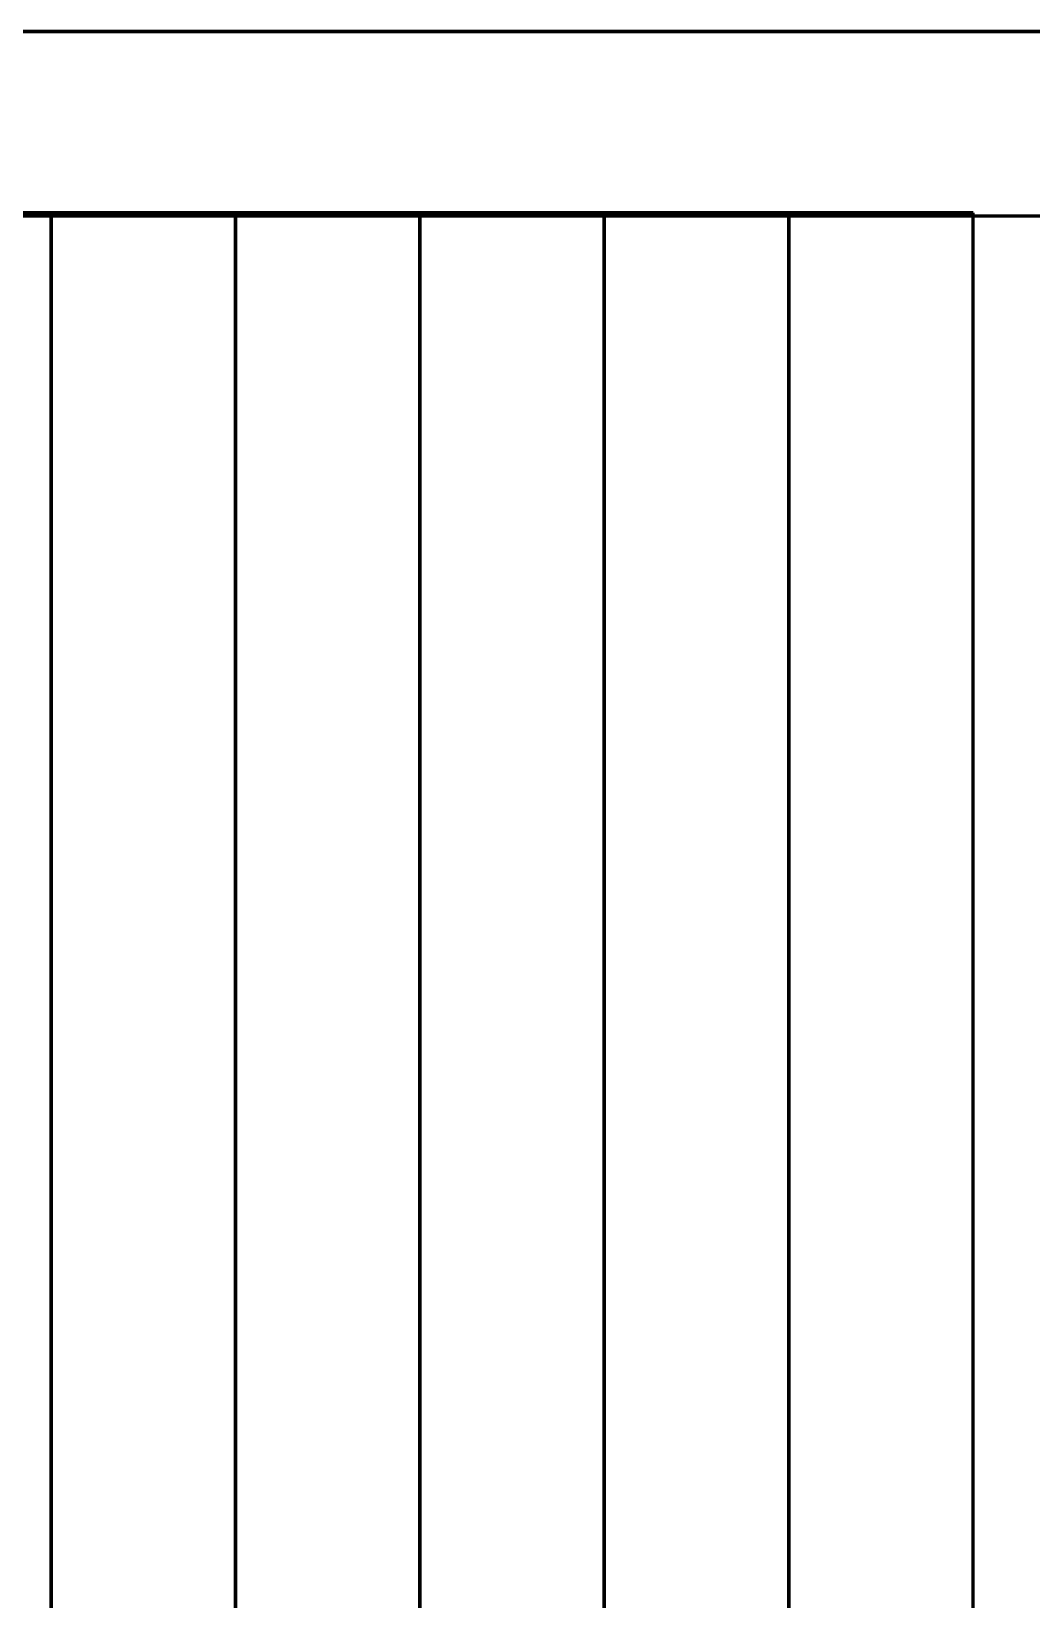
# Model space of a CAD drawing. Extents: x 0 to 297, y 0 to 292.
# Drawn here: x 213.079 to 215.792, y 131.517 to 135.769 of the extents above; entities that cross this region are included whole.
import ezdxf

# ---------------------------------------------------------------- set-up
doc = ezdxf.new("R2010")
doc.units = 0
doc.header["$MEASUREMENT"] = 0
doc.linetypes.add('K5LT_BASIC', pattern=[0])
doc.layers.add('Системный слой', color=7, linetype='Continuous')

# ---------------------------------------------------------------- blocks, each defined once
blk = doc.blocks.new('*U')
at = {"layer": 'Системный слой', "linetype": 'K5LT_BASIC', "lineweight": 60}
for p, q in [((213.133, 135.2772), (212.633, 135.2772)), ((213.633, 135.2772), (213.133, 135.2772)), ((213.133, 135.2772), (213.133, 128.2273)), ((213.133, 128.2273), (213.133, 135.2772)), ((214.133, 135.2772), (213.633, 135.2772)), ((213.633, 135.2772), (213.633, 128.2273)), ((213.633, 128.2273), (213.633, 135.2772)), ((214.633, 135.2772), (214.133, 135.2772)), ((214.133, 135.2772), (214.133, 128.2273)), ((214.133, 128.2273), (214.133, 135.2772)), ((215.133, 135.2772), (214.633, 135.2772)), ((214.633, 135.2772), (214.633, 128.2273)), ((214.633, 128.2273), (214.633, 135.2772)), ((215.633, 135.2772), (215.133, 135.2772)), ((215.133, 135.2772), (215.133, 128.2273)), ((215.133, 128.2273), (215.133, 135.2772)), ((215.633, 128.2273), (215.633, 135.2772))]:
    blk.add_line(p, q, dxfattribs=at)

msp = doc.modelspace()

# ---------------------------------------------------------------- linework, layer by layer
at = {"layer": 'Системный слой', "linetype": 'K5LT_BASIC', "lineweight": 60}
for p, q in [((204.6412, 135.7692), (218.6412, 135.7692)), ((218.6412, 135.7692), (204.6417, 135.7692)), ((204.6412, 135.2692), (218.6412, 135.2692))]:
    msp.add_line(p, q, dxfattribs=at)

# ---------------------------------------------------------------- block references
at = {"layer": 'Системный слой'}
msp.add_blockref('*U', (0, 0), dxfattribs=at)
msp.add_blockref('*U', (0, 0), dxfattribs=at)
msp.add_blockref('*U', (0, 0), dxfattribs=at)
msp.add_blockref('*U', (0, 0), dxfattribs=at)
msp.add_blockref('*U', (0, 0), dxfattribs=at)
msp.add_blockref('*U', (0, 0), dxfattribs=at)
msp.add_blockref('*U', (0, 0), dxfattribs=at)
msp.add_blockref('*U', (0, 0), dxfattribs=at)
msp.add_blockref('*U', (0, 0), dxfattribs=at)
msp.add_blockref('*U', (0, 0), dxfattribs=at)
msp.add_blockref('*U', (0, 0), dxfattribs=at)
msp.add_blockref('*U', (0, 0), dxfattribs=at)
msp.add_blockref('*U', (0, 0), dxfattribs=at)
msp.add_blockref('*U', (0, 0), dxfattribs=at)
msp.add_blockref('*U', (0, 0), dxfattribs=at)
msp.add_blockref('*U', (0, 0), dxfattribs=at)
msp.add_blockref('*U', (0, 0), dxfattribs=at)
msp.add_blockref('*U', (0, 0), dxfattribs=at)
msp.add_blockref('*U', (0, 0), dxfattribs=at)
msp.add_blockref('*U', (0, 0), dxfattribs=at)
msp.add_blockref('*U', (0, 0), dxfattribs=at)
msp.add_blockref('*U', (0, 0), dxfattribs=at)
msp.add_blockref('*U', (0, 0), dxfattribs=at)
msp.add_blockref('*U', (0, 0), dxfattribs=at)
msp.add_blockref('*U', (0, 0), dxfattribs=at)
msp.add_blockref('*U', (0, 0), dxfattribs=at)
msp.add_blockref('*U', (0, 0), dxfattribs=at)
msp.add_blockref('*U', (0, 0), dxfattribs=at)
msp.add_blockref('*U', (0, 0), dxfattribs=at)
msp.add_blockref('*U', (0, 0), dxfattribs=at)
msp.add_blockref('*U', (0, 0), dxfattribs=at)
msp.add_blockref('*U', (0, 0), dxfattribs=at)
msp.add_blockref('*U', (0, 0), dxfattribs=at)
msp.add_blockref('*U', (0, 0), dxfattribs=at)
msp.add_blockref('*U', (0, 0), dxfattribs=at)
msp.add_blockref('*U', (0, 0), dxfattribs=at)
msp.add_blockref('*U', (0, 0), dxfattribs=at)
msp.add_blockref('*U', (0, 0), dxfattribs=at)
msp.add_blockref('*U', (0, 0), dxfattribs=at)
msp.add_blockref('*U', (0, 0), dxfattribs=at)
msp.add_blockref('*U', (0, 0), dxfattribs=at)
msp.add_blockref('*U', (0, 0), dxfattribs=at)
msp.add_blockref('*U', (0, 0), dxfattribs=at)
msp.add_blockref('*U', (0, 0), dxfattribs=at)
msp.add_blockref('*U', (0, 0), dxfattribs=at)
msp.add_blockref('*U', (0, 0), dxfattribs=at)
msp.add_blockref('*U', (0, 0), dxfattribs=at)
msp.add_blockref('*U', (0, 0), dxfattribs=at)
msp.add_blockref('*U', (0, 0), dxfattribs=at)
msp.add_blockref('*U', (0, 0), dxfattribs=at)
msp.add_blockref('*U', (0, 0), dxfattribs=at)
msp.add_blockref('*U', (0, 0), dxfattribs=at)
msp.add_blockref('*U', (0, 0), dxfattribs=at)
msp.add_blockref('*U', (0, 0), dxfattribs=at)
msp.add_blockref('*U', (0, 0), dxfattribs=at)
msp.add_blockref('*U', (0, 0), dxfattribs=at)
msp.add_blockref('*U', (0, 0), dxfattribs=at)
msp.add_blockref('*U', (0, 0), dxfattribs=at)
msp.add_blockref('*U', (0, 0), dxfattribs=at)
msp.add_blockref('*U', (0, 0), dxfattribs=at)
msp.add_blockref('*U', (0, 0), dxfattribs=at)
msp.add_blockref('*U', (0, 0), dxfattribs=at)
msp.add_blockref('*U', (0, 0), dxfattribs=at)
msp.add_blockref('*U', (0, 0), dxfattribs=at)
msp.add_blockref('*U', (0, 0), dxfattribs=at)
msp.add_blockref('*U', (0, 0), dxfattribs=at)
msp.add_blockref('*U', (0, 0), dxfattribs=at)
msp.add_blockref('*U', (0, 0), dxfattribs=at)
msp.add_blockref('*U', (0, 0), dxfattribs=at)
msp.add_blockref('*U', (0, 0), dxfattribs=at)
msp.add_blockref('*U', (0, 0), dxfattribs=at)
msp.add_blockref('*U', (0, 0), dxfattribs=at)
msp.add_blockref('*U', (0, 0), dxfattribs=at)
msp.add_blockref('*U', (0, 0), dxfattribs=at)
msp.add_blockref('*U', (0, 0), dxfattribs=at)
msp.add_blockref('*U', (0, 0), dxfattribs=at)
msp.add_blockref('*U', (0, 0), dxfattribs=at)
msp.add_blockref('*U', (0, 0), dxfattribs=at)
msp.add_blockref('*U', (0, 0), dxfattribs=at)
msp.add_blockref('*U', (0, 0), dxfattribs=at)
msp.add_blockref('*U', (0, 0), dxfattribs=at)
msp.add_blockref('*U', (0, 0), dxfattribs=at)
msp.add_blockref('*U', (0, 0), dxfattribs=at)
msp.add_blockref('*U', (0, 0), dxfattribs=at)
msp.add_blockref('*U', (0, 0), dxfattribs=at)
msp.add_blockref('*U', (0, 0), dxfattribs=at)
msp.add_blockref('*U', (0, 0), dxfattribs=at)
msp.add_blockref('*U', (0, 0), dxfattribs=at)
msp.add_blockref('*U', (0, 0), dxfattribs=at)
msp.add_blockref('*U', (0, 0), dxfattribs=at)
msp.add_blockref('*U', (0, 0), dxfattribs=at)
msp.add_blockref('*U', (0, 0), dxfattribs=at)
msp.add_blockref('*U', (0, 0), dxfattribs=at)
msp.add_blockref('*U', (0, 0), dxfattribs=at)
msp.add_blockref('*U', (0, 0), dxfattribs=at)
msp.add_blockref('*U', (0, 0), dxfattribs=at)
msp.add_blockref('*U', (0, 0), dxfattribs=at)
msp.add_blockref('*U', (0, 0), dxfattribs=at)
msp.add_blockref('*U', (0, 0), dxfattribs=at)
msp.add_blockref('*U', (0, 0), dxfattribs=at)
msp.add_blockref('*U', (0, 0), dxfattribs=at)
msp.add_blockref('*U', (0, 0), dxfattribs=at)
msp.add_blockref('*U', (0, 0), dxfattribs=at)
msp.add_blockref('*U', (0, 0), dxfattribs=at)
msp.add_blockref('*U', (0, 0), dxfattribs=at)
msp.add_blockref('*U', (0, 0), dxfattribs=at)
msp.add_blockref('*U', (0, 0), dxfattribs=at)
msp.add_blockref('*U', (0, 0), dxfattribs=at)
msp.add_blockref('*U', (0, 0), dxfattribs=at)
msp.add_blockref('*U', (0, 0), dxfattribs=at)
msp.add_blockref('*U', (0, 0), dxfattribs=at)
msp.add_blockref('*U', (0, 0), dxfattribs=at)
msp.add_blockref('*U', (0, 0), dxfattribs=at)
msp.add_blockref('*U', (0, 0), dxfattribs=at)
msp.add_blockref('*U', (0, 0), dxfattribs=at)
msp.add_blockref('*U', (0, 0), dxfattribs=at)
msp.add_blockref('*U', (0, 0), dxfattribs=at)
msp.add_blockref('*U', (0, 0), dxfattribs=at)
msp.add_blockref('*U', (0, 0), dxfattribs=at)
msp.add_blockref('*U', (0, 0), dxfattribs=at)
msp.add_blockref('*U', (0, 0), dxfattribs=at)
msp.add_blockref('*U', (0, 0), dxfattribs=at)
msp.add_blockref('*U', (0, 0), dxfattribs=at)
msp.add_blockref('*U', (0, 0), dxfattribs=at)
msp.add_blockref('*U', (0, 0), dxfattribs=at)
msp.add_blockref('*U', (0, 0), dxfattribs=at)
msp.add_blockref('*U', (0, 0), dxfattribs=at)
msp.add_blockref('*U', (0, 0), dxfattribs=at)
msp.add_blockref('*U', (0, 0), dxfattribs=at)
msp.add_blockref('*U', (0, 0), dxfattribs=at)
msp.add_blockref('*U', (0, 0), dxfattribs=at)
msp.add_blockref('*U', (0, 0), dxfattribs=at)
msp.add_blockref('*U', (0, 0), dxfattribs=at)
msp.add_blockref('*U', (0, 0), dxfattribs=at)
msp.add_blockref('*U', (0, 0), dxfattribs=at)
msp.add_blockref('*U', (0, 0), dxfattribs=at)
msp.add_blockref('*U', (0, 0), dxfattribs=at)
msp.add_blockref('*U', (0, 0), dxfattribs=at)
msp.add_blockref('*U', (0, 0), dxfattribs=at)
msp.add_blockref('*U', (0, 0), dxfattribs=at)
msp.add_blockref('*U', (0, 0), dxfattribs=at)
msp.add_blockref('*U', (0, 0), dxfattribs=at)
msp.add_blockref('*U', (0, 0), dxfattribs=at)
msp.add_blockref('*U', (0, 0), dxfattribs=at)
msp.add_blockref('*U', (0, 0), dxfattribs=at)
msp.add_blockref('*U', (0, 0), dxfattribs=at)
msp.add_blockref('*U', (0, 0), dxfattribs=at)
msp.add_blockref('*U', (0, 0), dxfattribs=at)
msp.add_blockref('*U', (0, 0), dxfattribs=at)
msp.add_blockref('*U', (0, 0), dxfattribs=at)
msp.add_blockref('*U', (0, 0), dxfattribs=at)
msp.add_blockref('*U', (0, 0), dxfattribs=at)
msp.add_blockref('*U', (0, 0), dxfattribs=at)
msp.add_blockref('*U', (0, 0), dxfattribs=at)
msp.add_blockref('*U', (0, 0), dxfattribs=at)
msp.add_blockref('*U', (0, 0), dxfattribs=at)
msp.add_blockref('*U', (0, 0), dxfattribs=at)
msp.add_blockref('*U', (0, 0), dxfattribs=at)
msp.add_blockref('*U', (0, 0), dxfattribs=at)
msp.add_blockref('*U', (0, 0), dxfattribs=at)
msp.add_blockref('*U', (0, 0), dxfattribs=at)
msp.add_blockref('*U', (0, 0), dxfattribs=at)
msp.add_blockref('*U', (0, 0), dxfattribs=at)
msp.add_blockref('*U', (0, 0), dxfattribs=at)
msp.add_blockref('*U', (0, 0), dxfattribs=at)
msp.add_blockref('*U', (0, 0), dxfattribs=at)
msp.add_blockref('*U', (0, 0), dxfattribs=at)
msp.add_blockref('*U', (0, 0), dxfattribs=at)
msp.add_blockref('*U', (0, 0), dxfattribs=at)
msp.add_blockref('*U', (0, 0), dxfattribs=at)
msp.add_blockref('*U', (0, 0), dxfattribs=at)
msp.add_blockref('*U', (0, 0), dxfattribs=at)
msp.add_blockref('*U', (0, 0), dxfattribs=at)
msp.add_blockref('*U', (0, 0), dxfattribs=at)
msp.add_blockref('*U', (0, 0), dxfattribs=at)
msp.add_blockref('*U', (0, 0), dxfattribs=at)
msp.add_blockref('*U', (0, 0), dxfattribs=at)
msp.add_blockref('*U', (0, 0), dxfattribs=at)
msp.add_blockref('*U', (0, 0), dxfattribs=at)
msp.add_blockref('*U', (0, 0), dxfattribs=at)
msp.add_blockref('*U', (0, 0), dxfattribs=at)
msp.add_blockref('*U', (0, 0), dxfattribs=at)
msp.add_blockref('*U', (0, 0), dxfattribs=at)
msp.add_blockref('*U', (0, 0), dxfattribs=at)
msp.add_blockref('*U', (0, 0), dxfattribs=at)
msp.add_blockref('*U', (0, 0), dxfattribs=at)
msp.add_blockref('*U', (0, 0), dxfattribs=at)
msp.add_blockref('*U', (0, 0), dxfattribs=at)
msp.add_blockref('*U', (0, 0), dxfattribs=at)
msp.add_blockref('*U', (0, 0), dxfattribs=at)
msp.add_blockref('*U', (0, 0), dxfattribs=at)
msp.add_blockref('*U', (0, 0), dxfattribs=at)
msp.add_blockref('*U', (0, 0), dxfattribs=at)
msp.add_blockref('*U', (0, 0), dxfattribs=at)
msp.add_blockref('*U', (0, 0), dxfattribs=at)
msp.add_blockref('*U', (0, 0), dxfattribs=at)
msp.add_blockref('*U', (0, 0), dxfattribs=at)
msp.add_blockref('*U', (0, 0), dxfattribs=at)
msp.add_blockref('*U', (0, 0), dxfattribs=at)
msp.add_blockref('*U', (0, 0), dxfattribs=at)
msp.add_blockref('*U', (0, 0), dxfattribs=at)
msp.add_blockref('*U', (0, 0), dxfattribs=at)
msp.add_blockref('*U', (0, 0), dxfattribs=at)
msp.add_blockref('*U', (0, 0), dxfattribs=at)
msp.add_blockref('*U', (0, 0), dxfattribs=at)
msp.add_blockref('*U', (0, 0), dxfattribs=at)
msp.add_blockref('*U', (0, 0), dxfattribs=at)
msp.add_blockref('*U', (0, 0), dxfattribs=at)
msp.add_blockref('*U', (0, 0), dxfattribs=at)
msp.add_blockref('*U', (0, 0), dxfattribs=at)
msp.add_blockref('*U', (0, 0), dxfattribs=at)
msp.add_blockref('*U', (0, 0), dxfattribs=at)
msp.add_blockref('*U', (0, 0), dxfattribs=at)
msp.add_blockref('*U', (0, 0), dxfattribs=at)
msp.add_blockref('*U', (0, 0), dxfattribs=at)
msp.add_blockref('*U', (0, 0), dxfattribs=at)
msp.add_blockref('*U', (0, 0), dxfattribs=at)
msp.add_blockref('*U', (0, 0), dxfattribs=at)
msp.add_blockref('*U', (0, 0), dxfattribs=at)
msp.add_blockref('*U', (0, 0), dxfattribs=at)
msp.add_blockref('*U', (0, 0), dxfattribs=at)
msp.add_blockref('*U', (0, 0), dxfattribs=at)
msp.add_blockref('*U', (0, 0), dxfattribs=at)
msp.add_blockref('*U', (0, 0), dxfattribs=at)
msp.add_blockref('*U', (0, 0), dxfattribs=at)
msp.add_blockref('*U', (0, 0), dxfattribs=at)
msp.add_blockref('*U', (0, 0), dxfattribs=at)
msp.add_blockref('*U', (0, 0), dxfattribs=at)
msp.add_blockref('*U', (0, 0), dxfattribs=at)
msp.add_blockref('*U', (0, 0), dxfattribs=at)
msp.add_blockref('*U', (0, 0), dxfattribs=at)
msp.add_blockref('*U', (0, 0), dxfattribs=at)
msp.add_blockref('*U', (0, 0), dxfattribs=at)
msp.add_blockref('*U', (0, 0), dxfattribs=at)
msp.add_blockref('*U', (0, 0), dxfattribs=at)
msp.add_blockref('*U', (0, 0), dxfattribs=at)
msp.add_blockref('*U', (0, 0), dxfattribs=at)
msp.add_blockref('*U', (0, 0), dxfattribs=at)
msp.add_blockref('*U', (0, 0), dxfattribs=at)
msp.add_blockref('*U', (0, 0), dxfattribs=at)
msp.add_blockref('*U', (0, 0), dxfattribs=at)
msp.add_blockref('*U', (0, 0), dxfattribs=at)
msp.add_blockref('*U', (0, 0), dxfattribs=at)
msp.add_blockref('*U', (0, 0), dxfattribs=at)
msp.add_blockref('*U', (0, 0), dxfattribs=at)
msp.add_blockref('*U', (0, 0), dxfattribs=at)
msp.add_blockref('*U', (0, 0), dxfattribs=at)
msp.add_blockref('*U', (0, 0), dxfattribs=at)
msp.add_blockref('*U', (0, 0), dxfattribs=at)
msp.add_blockref('*U', (0, 0), dxfattribs=at)
msp.add_blockref('*U', (0, 0), dxfattribs=at)
msp.add_blockref('*U', (0, 0), dxfattribs=at)
msp.add_blockref('*U', (0, 0), dxfattribs=at)
msp.add_blockref('*U', (0, 0), dxfattribs=at)
msp.add_blockref('*U', (0, 0), dxfattribs=at)
msp.add_blockref('*U', (0, 0), dxfattribs=at)
msp.add_blockref('*U', (0, 0), dxfattribs=at)
msp.add_blockref('*U', (0, 0), dxfattribs=at)
msp.add_blockref('*U', (0, 0), dxfattribs=at)
msp.add_blockref('*U', (0, 0), dxfattribs=at)
msp.add_blockref('*U', (0, 0), dxfattribs=at)
msp.add_blockref('*U', (0, 0), dxfattribs=at)
msp.add_blockref('*U', (0, 0), dxfattribs=at)
msp.add_blockref('*U', (0, 0), dxfattribs=at)
msp.add_blockref('*U', (0, 0), dxfattribs=at)
msp.add_blockref('*U', (0, 0), dxfattribs=at)
msp.add_blockref('*U', (0, 0), dxfattribs=at)
msp.add_blockref('*U', (0, 0), dxfattribs=at)
msp.add_blockref('*U', (0, 0), dxfattribs=at)
msp.add_blockref('*U', (0, 0), dxfattribs=at)
msp.add_blockref('*U', (0, 0), dxfattribs=at)
msp.add_blockref('*U', (0, 0), dxfattribs=at)
msp.add_blockref('*U', (0, 0), dxfattribs=at)
msp.add_blockref('*U', (0, 0), dxfattribs=at)
msp.add_blockref('*U', (0, 0), dxfattribs=at)
msp.add_blockref('*U', (0, 0), dxfattribs=at)
msp.add_blockref('*U', (0, 0), dxfattribs=at)
msp.add_blockref('*U', (0, 0), dxfattribs=at)
msp.add_blockref('*U', (0, 0), dxfattribs=at)
msp.add_blockref('*U', (0, 0), dxfattribs=at)
msp.add_blockref('*U', (0, 0), dxfattribs=at)
msp.add_blockref('*U', (0, 0), dxfattribs=at)
msp.add_blockref('*U', (0, 0), dxfattribs=at)
msp.add_blockref('*U', (0, 0), dxfattribs=at)
msp.add_blockref('*U', (0, 0), dxfattribs=at)
msp.add_blockref('*U', (0, 0), dxfattribs=at)
msp.add_blockref('*U', (0, 0), dxfattribs=at)
msp.add_blockref('*U', (0, 0), dxfattribs=at)
msp.add_blockref('*U', (0, 0), dxfattribs=at)
msp.add_blockref('*U', (0, 0), dxfattribs=at)
msp.add_blockref('*U', (0, 0), dxfattribs=at)
msp.add_blockref('*U', (0, 0), dxfattribs=at)
msp.add_blockref('*U', (0, 0), dxfattribs=at)
msp.add_blockref('*U', (0, 0), dxfattribs=at)
msp.add_blockref('*U', (0, 0), dxfattribs=at)
msp.add_blockref('*U', (0, 0), dxfattribs=at)
msp.add_blockref('*U', (0, 0), dxfattribs=at)
msp.add_blockref('*U', (0, 0), dxfattribs=at)
msp.add_blockref('*U', (0, 0), dxfattribs=at)
msp.add_blockref('*U', (0, 0), dxfattribs=at)
msp.add_blockref('*U', (0, 0), dxfattribs=at)
msp.add_blockref('*U', (0, 0), dxfattribs=at)
msp.add_blockref('*U', (0, 0), dxfattribs=at)
msp.add_blockref('*U', (0, 0), dxfattribs=at)
msp.add_blockref('*U', (0, 0), dxfattribs=at)
msp.add_blockref('*U', (0, 0), dxfattribs=at)
msp.add_blockref('*U', (0, 0), dxfattribs=at)
msp.add_blockref('*U', (0, 0), dxfattribs=at)
msp.add_blockref('*U', (0, 0), dxfattribs=at)
msp.add_blockref('*U', (0, 0), dxfattribs=at)
msp.add_blockref('*U', (0, 0), dxfattribs=at)
msp.add_blockref('*U', (0, 0), dxfattribs=at)
msp.add_blockref('*U', (0, 0), dxfattribs=at)
msp.add_blockref('*U', (0, 0), dxfattribs=at)
msp.add_blockref('*U', (0, 0), dxfattribs=at)
msp.add_blockref('*U', (0, 0), dxfattribs=at)
msp.add_blockref('*U', (0, 0), dxfattribs=at)
msp.add_blockref('*U', (0, 0), dxfattribs=at)
msp.add_blockref('*U', (0, 0), dxfattribs=at)
msp.add_blockref('*U', (0, 0), dxfattribs=at)
msp.add_blockref('*U', (0, 0), dxfattribs=at)
msp.add_blockref('*U', (0, 0), dxfattribs=at)
msp.add_blockref('*U', (0, 0), dxfattribs=at)
msp.add_blockref('*U', (0, 0), dxfattribs=at)
msp.add_blockref('*U', (0, 0), dxfattribs=at)
msp.add_blockref('*U', (0, 0), dxfattribs=at)
msp.add_blockref('*U', (0, 0), dxfattribs=at)
msp.add_blockref('*U', (0, 0), dxfattribs=at)
msp.add_blockref('*U', (0, 0), dxfattribs=at)
msp.add_blockref('*U', (0, 0), dxfattribs=at)
msp.add_blockref('*U', (0, 0), dxfattribs=at)
msp.add_blockref('*U', (0, 0), dxfattribs=at)
msp.add_blockref('*U', (0, 0), dxfattribs=at)
msp.add_blockref('*U', (0, 0), dxfattribs=at)
msp.add_blockref('*U', (0, 0), dxfattribs=at)
msp.add_blockref('*U', (0, 0), dxfattribs=at)
msp.add_blockref('*U', (0, 0), dxfattribs=at)
msp.add_blockref('*U', (0, 0), dxfattribs=at)
msp.add_blockref('*U', (0, 0), dxfattribs=at)
msp.add_blockref('*U', (0, 0), dxfattribs=at)
msp.add_blockref('*U', (0, 0), dxfattribs=at)
msp.add_blockref('*U', (0, 0), dxfattribs=at)
msp.add_blockref('*U', (0, 0), dxfattribs=at)
msp.add_blockref('*U', (0, 0), dxfattribs=at)
msp.add_blockref('*U', (0, 0), dxfattribs=at)
msp.add_blockref('*U', (0, 0), dxfattribs=at)
msp.add_blockref('*U', (0, 0), dxfattribs=at)
msp.add_blockref('*U', (0, 0), dxfattribs=at)
msp.add_blockref('*U', (0, 0), dxfattribs=at)
msp.add_blockref('*U', (0, 0), dxfattribs=at)
msp.add_blockref('*U', (0, 0), dxfattribs=at)
msp.add_blockref('*U', (0, 0), dxfattribs=at)
msp.add_blockref('*U', (0, 0), dxfattribs=at)
msp.add_blockref('*U', (0, 0), dxfattribs=at)
msp.add_blockref('*U', (0, 0), dxfattribs=at)
msp.add_blockref('*U', (0, 0), dxfattribs=at)
msp.add_blockref('*U', (0, 0), dxfattribs=at)
msp.add_blockref('*U', (0, 0), dxfattribs=at)
msp.add_blockref('*U', (0, 0), dxfattribs=at)
msp.add_blockref('*U', (0, 0), dxfattribs=at)
msp.add_blockref('*U', (0, 0), dxfattribs=at)
msp.add_blockref('*U', (0, 0), dxfattribs=at)
msp.add_blockref('*U', (0, 0), dxfattribs=at)
msp.add_blockref('*U', (0, 0), dxfattribs=at)

doc.saveas('drawing.dxf')
